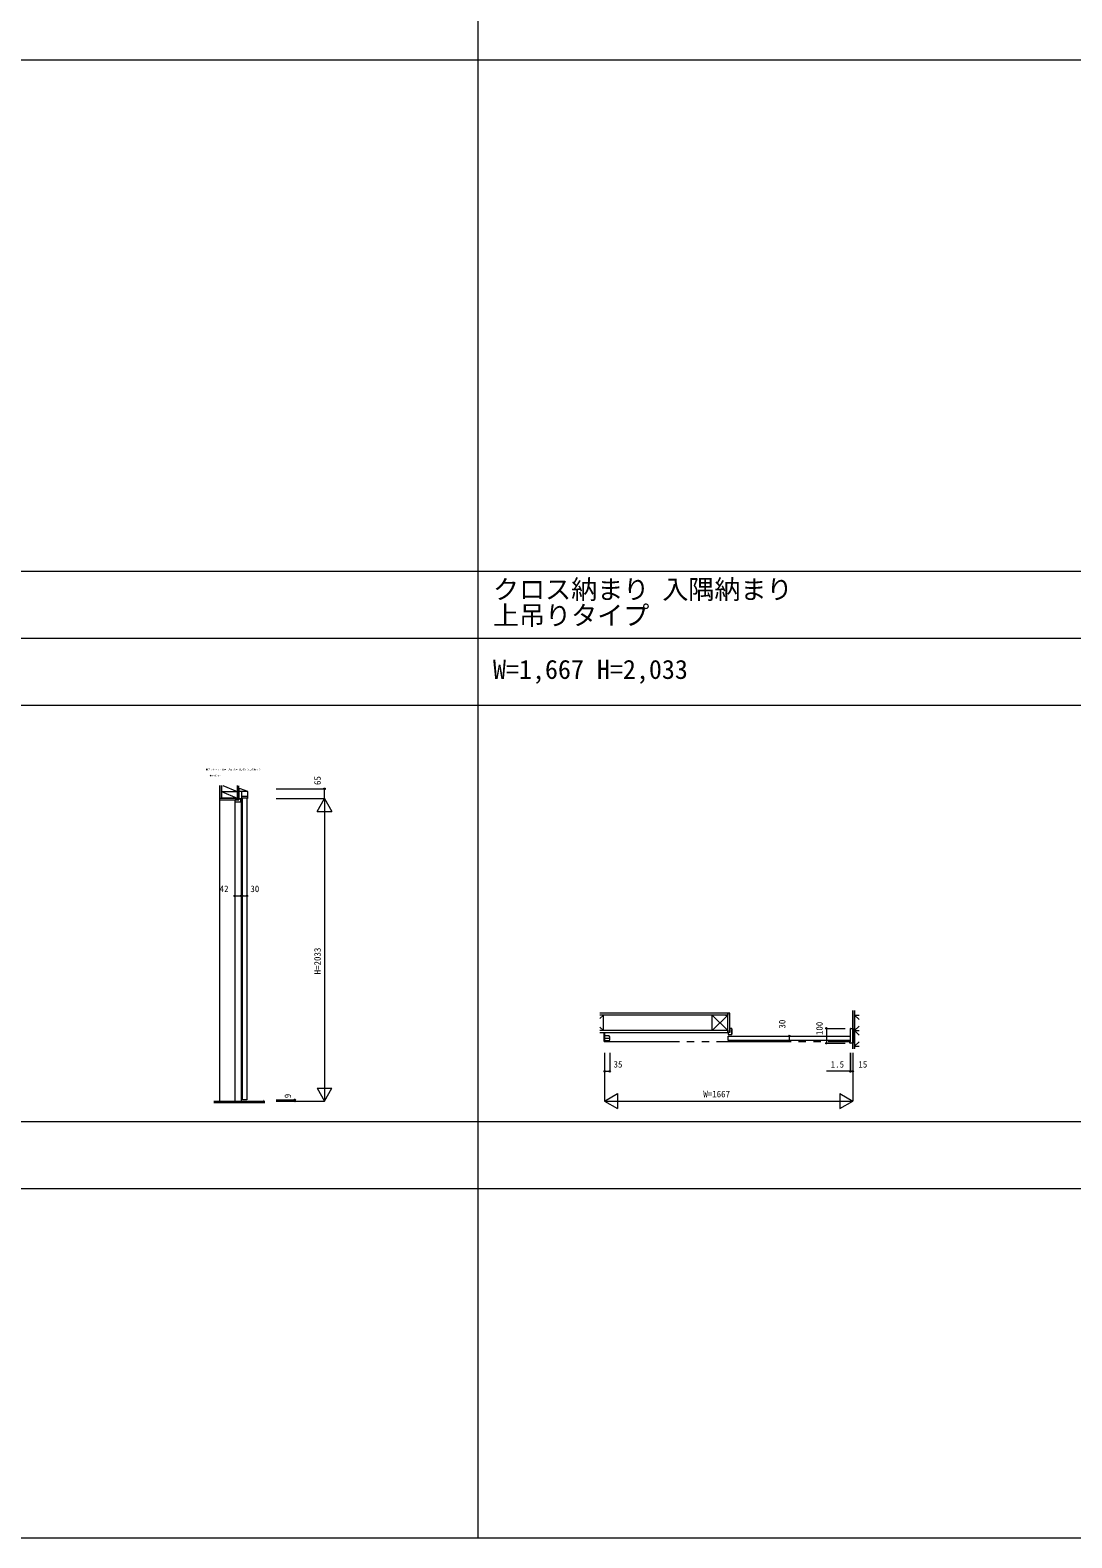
# Model space of a CAD drawing. Units: millimetres, scale not verified. Extents: x -14341 to 14341, y -10000 to 10000.
# Drawn here: x -5950 to 1048, y -10000 to 130 of the extents above; entities that cross this region are included whole.
import ezdxf
from ezdxf.enums import TextEntityAlignment as Align

# ---------------------------------------------------------------- set-up
doc = ezdxf.new("R2010")
doc.units = ezdxf.units.MM
doc.header["$LTSCALE"] = 50
doc.linetypes.add('USER1', pattern=[13, 10, -1, 1, -1])
doc.linetypes.add('USER2', pattern=[15, 10, -1, 1, -1, 1, -1])
doc.layers.add('0-0_0', color=7, linetype='Continuous')
doc.layers.add('0-7_USER1', color=7, linetype='Continuous')
for name, color, linetype, lineweight in [('0-1_YKK_F1', 7, 'Continuous', 18), ('0-3_YKK_N1', 2, 'Continuous', 18), ('0-4_YKK_B1', 4, 'Continuous', 18), ('0-5_YKK_Z1', 7, 'Continuous', 18), ('0-6_YKK_C1', 4, 'Continuous', 18)]:
    doc.layers.add(name, color=color, linetype=linetype, lineweight=lineweight)
doc.styles.add('ＭＳ ゴシック', font='')
doc.styles.get('ＭＳ ゴシック').set_extended_font_data('MS Gothic')

msp = doc.modelspace()

# ---------------------------------------------------------------- linework, layer by layer
at = {"layer": '0-1_YKK_F1'}
for p, q in [((-2940.51, -10000), (-2940.51, 9500)), ((-14340.51, -70), (14159.49, -70)), ((-14340.51, -3505), (14159.49, -3505)), ((-14340.51, -3955), (14159.49, -3955)), ((-14340.51, -4405), (14159.49, -4405)), ((-14340.51, -7202.5), (14159.49, -7202.5)), ((-14340.51, -7652.5), (14159.49, -7652.5)), ((-14340.51, -10000), (14340.51, -10000))]:
    msp.add_line(p, q, dxfattribs=at)
at = {"layer": '0-3_YKK_N1'}
for p, q in [((-4297.51, -4967.5), (-3972.51, -4967.5)), ((-4297.51, -5032.5), (-3972.51, -5032.5)), ((-4022.51, -5119.1), (-3972.51, -5032.5)), ((-3972.51, -5032.5), (-3972.51, -4967.5)), ((-3972.51, -5032.5), (-3922.51, -5119.1)), ((-3972.51, -5032.5), (-3972.51, -7065.5)), ((-4022.51, -5119.1), (-3922.51, -5119.1)), ((-4575.34, -5686.6), (-4533.34, -5686.6)), ((-4523.84, -5686.6), (-4493.84, -5686.6)), ((-600.48, -6576.8), (-475.48, -6576.8)), ((-600.48, -6576.8), (-600.48, -6676.8)), ((-850.69, -6628.3), (-850.69, -6658.3)), ((-600.48, -6676.8), (-475.48, -6676.8)), ((-2091.19, -6740.5), (-2091.19, -7065.5)), ((-2056.19, -6740.5), (-2056.19, -6865.5)), ((-440.69, -6740.5), (-440.69, -6865.5)), ((-424.19, -6740.5), (-424.19, -7065.5)), ((-2091.19, -6865.5), (-2056.19, -6865.5)), ((-4022.51, -6978.9), (-3922.51, -6978.9)), ((-4022.51, -6978.9), (-3972.51, -7065.5)), ((-3972.51, -7065.5), (-3922.51, -6978.9)), ((-4297.51, -7065.5), (-3972.51, -7065.5)), ((-2091.19, -7065.5), (-2004.59, -7015.5)), ((-2091.19, -7065.5), (-2004.59, -7115.5)), ((-2091.19, -7065.5), (-424.19, -7065.5)), ((-2004.59, -7015.5), (-2004.59, -7115.5)), ((-510.79, -7015.5), (-510.79, -7115.5)), ((-510.79, -7015.5), (-424.19, -7065.5)), ((-510.79, -7115.5), (-424.19, -7065.5))]:
    msp.add_line(p, q, dxfattribs=at)
for points in [[(-439.19, -6740.5), (-439.19, -6865.5), (-424.19, -6865.5)], [(-439.19, -6865.5), (-440.69, -6865.5), (-600.17, -6865.5)], [(-4297.51, -7056.5), (-4172.51, -7056.5), (-4172.51, -7065.5)]]:
    msp.add_lwpolyline(points, dxfattribs=at)
for centre in [(-3972.51, -4967.5), (-4575.34, -5686.6), (-4533.34, -5686.6), (-4523.84, -5686.6), (-4493.84, -5686.6), (-600.48, -6576.8), (-850.69, -6628.3), (-850.69, -6658.3), (-600.48, -6676.8), (-2091.19, -6865.5), (-2056.19, -6865.5), (-440.69, -6865.5), (-439.19, -6865.5), (-424.19, -6865.5), (-4172.51, -7056.5), (-4172.51, -7065.5)]:
    msp.add_circle(centre, 5, dxfattribs=at)
at = {"layer": '0-4_YKK_B1'}
for p, q in [((-1238.19, -6576.8), (-1250.19, -6576.8)), ((-1236.19, -6584.3), (-1236.19, -6578.8)), ((-1236.19, -6579.3), (-1236.19, -6616.3)), ((-2092.19, -6630.3), (-2092.19, -6656.3)), ((-2062.19, -6627.3), (-2089.2, -6627.3)), ((-2089.2, -6659.3), (-2062.19, -6659.3)), ((-2060.19, -6631.3), (-2060.19, -6629.3)), ((-2056.19, -6631.3), (-2060.19, -6631.3)), ((-2060.19, -6657.3), (-2060.19, -6655.3)), ((-1258.19, -6618.8), (-1238.19, -6618.8)), ((-1236.19, -6616.8), (-1236.19, -6589.3))]:
    msp.add_line(p, q, dxfattribs=at)
at = {"layer": '0-4_YKK_B1', "linetype": 'USER1'}
msp.add_line((-2095.19, -6643.3), (-2053.12, -6643.3), dxfattribs=at)
at = {"layer": '0-4_YKK_B1', "linetype": 'USER2'}
for p, q in [((-2093.69, -6665.5), (-2093.69, -6604.8)), ((-2093.69, -6665.5), (-2088.19, -6665.5)), ((-2088.19, -6665.5), (-2088.19, -6604.8)), ((-2088.19, -6664.3), (-439.39, -6664.3))]:
    msp.add_line(p, q, dxfattribs=at)
at = {"layer": '0-4_YKK_B1'}
for points in [[(-1250.19, -6576.8), (-1250.19, -6604.8), (-1260.19, -6604.8), (-1260.19, -6616.8)], [(-444.19, -6674.8), (-444.19, -6666.8), (-443.69, -6666.3), (-439.19, -6666.3), (-439.19, -6578.8)], [(-437.19, -6576.8), (-424.19, -6576.8), (-424.19, -6676.8), (-442.19, -6676.8)], [(-2060.19, -6655.3), (-2056.19, -6655.3), (-2056.19, -6631.3)]]:
    msp.add_lwpolyline(points, dxfattribs=at)
msp.add_lwpolyline([(-1260.69, -6628.3), (-440.69, -6628.3), (-440.69, -6658.3), (-1260.69, -6658.3)], close=True, dxfattribs=at)
for centre, radius, start, end in [((-1238.19, -6578.8), 2, 0.00001, 89.99999), ((-437.19, -6578.8), 2, 90, 180), ((-2089.2, -6630.29), 2.99, 89.96782, 180.03218), ((-2089.2, -6656.31), 2.99, 179.96782, 270.03218), ((-2062.19, -6629.3), 2, 359.96796, 90.03204), ((-2062.19, -6657.3), 2, 269.96796, 0.03204), ((-1258.19, -6616.8), 2, 180.00001, 269.99999), ((-1238.19, -6616.8), 2, 270.00001, 359.99999), ((-442.19, -6674.8), 2, 180, 270)]:
    msp.add_arc(centre, radius, start, end, dxfattribs=at)
at = {"layer": '0-5_YKK_Z1'}
for p, q in [((-4677.34, -4944.13), (-4677.34, -5042.5)), ((-4655.2, -4944.13), (-4559.84, -4985)), ((-4559.84, -4944.13), (-4559.84, -5030)), ((-4547.34, -5032.5), (-4547.34, -4946.63)), ((-4677.34, -5030), (-4547.84, -5030)), ((-4677.34, -5042.5), (-4547.34, -5042.5)), ((-4677.34, -5042.5), (-4677.34, -7065.5)), ((-4664.84, -4985), (-4559.84, -4985)), ((-4664.84, -4985), (-4559.84, -5030)), ((-1262.69, -6474.8), (-2122.46, -6474.8)), ((-1262.69, -6474.8), (-1262.69, -6487.3)), ((-1250.19, -6474.8), (-1262.69, -6474.8)), ((-1262.69, -6604.3), (-1262.69, -6475.3)), ((-1250.19, -6604.8), (-1250.19, -6474.8)), ((-424.19, -6714.3), (-424.19, -6456.8)), ((-411.69, -6456.8), (-411.69, -6712.1)), ((-411.69, -6714.3), (-411.69, -6456.8)), ((-1262.69, -6487.3), (-2122.46, -6487.3)), ((-2098.68, -6487.3), (-2122.46, -6511.08)), ((-2098.68, -6592.3), (-2122.46, -6568.52)), ((-2098.68, -6592.3), (-2098.68, -6487.3)), ((-1262.69, -6487.3), (-1367.69, -6592.3)), ((-1367.69, -6487.3), (-1262.69, -6592.3)), ((-1367.69, -6592.3), (-1367.69, -6487.3)), ((-1278.07, -6487.3), (-1262.69, -6487.3)), ((-1262.69, -6592.3), (-1262.69, -6487.3)), ((-411.69, -6487.3), (-381.69, -6517.3)), ((-411.69, -6487.3), (-381.69, -6487.3)), ((-381.69, -6562.3), (-411.69, -6592.3)), ((-1262.69, -6592.3), (-2122.46, -6592.3)), ((-2122.46, -6604.8), (-1262.69, -6604.8)), ((-1262.69, -6592.3), (-1278.46, -6592.3)), ((-1262.69, -6592.3), (-1262.69, -6604.8)), ((-1250.19, -6604.8), (-1262.69, -6604.8)), ((-411.69, -6592.3), (-381.69, -6622.3)), ((-411.69, -6592.3), (-381.69, -6592.3)), ((-411.69, -6697.3), (-381.69, -6667.3)), ((-411.69, -6697.3), (-381.69, -6697.3)), ((-4716.29, -7065.5), (-4663.34, -7065.5)), ((-4716.29, -7068.5), (-4372.51, -7068.5)), ((-4716.29, -7071.5), (-4372.51, -7071.5)), ((-4716.29, -7074.5), (-4372.51, -7074.5)), ((-4372.51, -7077.5), (-4716.29, -7077.5)), ((-4665.49, -7065.5), (-4372.51, -7065.5))]:
    msp.add_line(p, q, dxfattribs=at)
for points in [[(-4664.84, -4944.13), (-4664.84, -5030), (-4664.84, -4944.13)], [(-4664.84, -5030), (-4547.34, -5030), (-4664.84, -5030)], [(-1262.69, -6589.42), (-1262.69, -6604.8), (-1262.69, -6484.53)]]:
    msp.add_lwpolyline(points, dxfattribs=at)
at = {"layer": '0-6_YKK_C1'}
for p, q in [((-4575.34, -5042.5), (-4575.34, -7065.5)), ((-4572.84, -5054.5), (-4572.84, -5042.5)), ((-4537.84, -5056.5), (-4570.84, -5056.5)), ((-4490.63, -4984.5), (-4547.34, -4984.5)), ((-4547.34, -5032.5), (-4537.84, -5032.5)), ((-4487.84, -4985.52), (-4537.34, -4967.5)), ((-4535.84, -5034.5), (-4535.84, -5054.5)), ((-4533.33, -5032.5), (-4533.33, -7065.5)), ((-4528.54, -5017.3), (-4487.84, -5017.3)), ((-4487.84, -5032.5), (-4487.84, -4985.52))]:
    msp.add_line(p, q, dxfattribs=at)
for points in [[(-4547.34, -5032.5), (-4547.34, -5042.5), (-4572.84, -5042.5)], [(-4537.34, -4967.5), (-4547.34, -4967.5), (-4547.34, -5032.5), (-4528.54, -5032.5), (-4528.54, -4984.5)]]:
    msp.add_lwpolyline(points, dxfattribs=at)
msp.add_lwpolyline([(-4523.84, -5027.5), (-4493.84, -5027.5), (-4493.84, -7056.5), (-4523.84, -7056.5)], close=True, dxfattribs=at)
for centre, start, end in [((-4570.84, -5054.5), 180, 270), ((-4537.84, -5034.5), 0, 89.99999), ((-4537.84, -5054.5), 270, 0)]:
    msp.add_arc(centre, 2, start, end, dxfattribs=at)

# ---------------------------------------------------------------- texts
at = {"layer": '0-0_0', "style": 'ＭＳ ゴシック'}
for s, p in [('クロス納まり 入隅納まり', (-2840.51, -3730)), ('上吊りタイプ', (-2840.51, -3905)), ('W=1,667 H=2,033', (-2840.51, -4267.5))]:
    msp.add_text(s, height=128.3, dxfattribs=at).set_placement(p, align=Align.BOTTOM_LEFT)
at = {"layer": '0-3_YKK_N1', "color": 7, "style": 'ＭＳ ゴシック'}
for s, p in [('65', (-3984.51, -4941.8)), ('H=2033', (-3984.51, -6214)), ('30', (-862.69, -6578.16)), ('100', (-612.48, -6621.96)), ('9', (-4184.51, -7046.2))]:
    msp.add_text(s, height=43.99, rotation=90, dxfattribs=at).set_placement(p, align=Align.BOTTOM_LEFT)
for s, p in [('42', (-4676.86, -5674.6)), ('30', (-4470.36, -5674.6)), ('35', (-2030.7, -6853.5)), ('1.5', (-571.84, -6853.5)), ('15', (-385.93, -6853.5)), ('W=1667', (-1427.69, -7053.5))]:
    msp.add_text(s, height=43.99, dxfattribs=at).set_placement(p, align=Align.BOTTOM_LEFT)
at = {"layer": '0-5_YKK_Z1', "style": 'ＭＳ ゴシック'}
msp.add_text('FL', height=6.598, dxfattribs=at).set_placement((-4389.07, -7063.83), align=Align.BOTTOM_LEFT)
at = {"layer": '0-7_USER1', "style": 'ＭＳ ゴシック'}
for s, height, p in [('■アウトセット引戸\u3000片引き戸（標準）クロス納まり', 11, (-4770.78, -4847.02)), ('●たて断面図', 8.798, (-4744, -4885.84))]:
    msp.add_text(s, height=height, dxfattribs=at).set_placement(p, align=Align.BOTTOM_LEFT)

doc.saveas('drawing.dxf')
